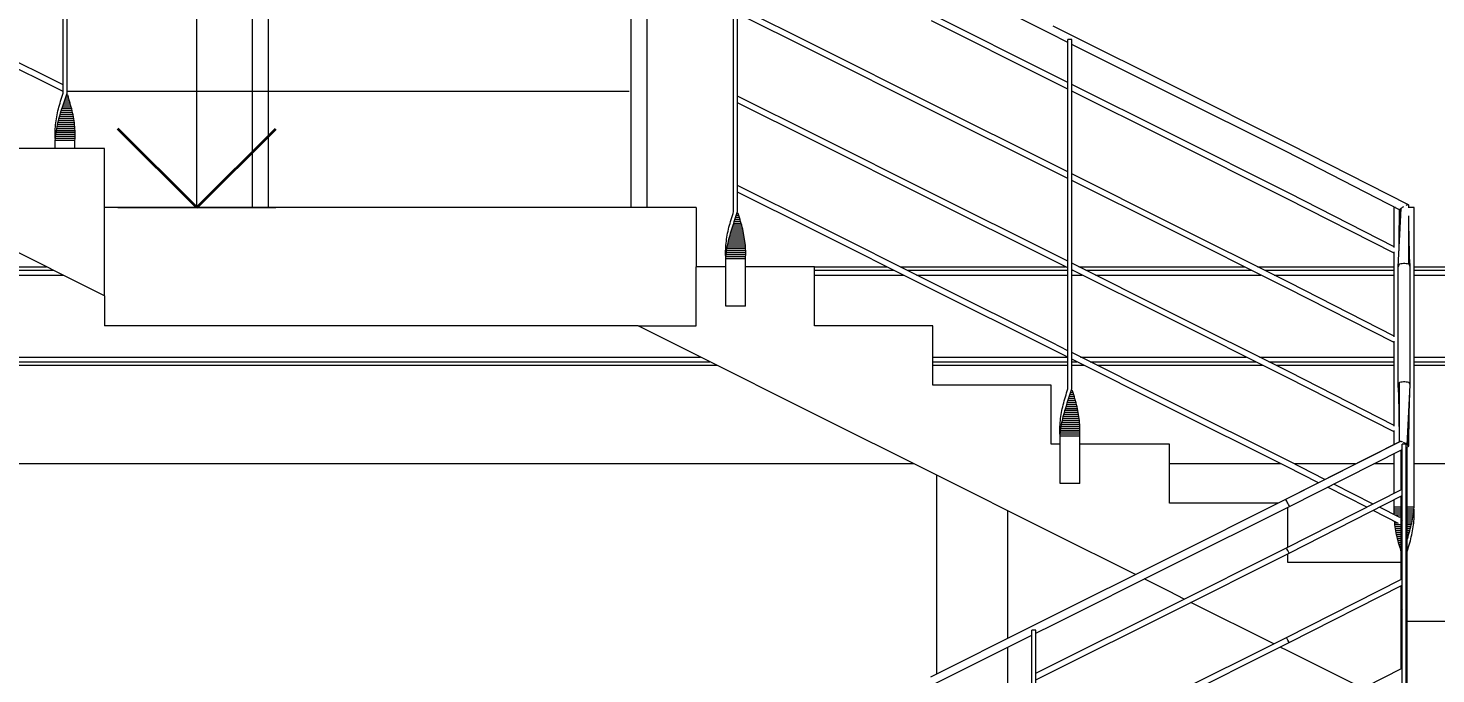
# Model space of a CAD drawing. Header units: millimetres. Extents: x 38742 to 132043, y -3942 to 12834.
# Drawn here: x 117954 to 121523, y 2725 to 4363 of the extents above; entities that cross this region are included whole.
import ezdxf

# ---------------------------------------------------------------- set-up
doc = ezdxf.new("R2010")
doc.units = ezdxf.units.MM
doc.header["$MEASUREMENT"] = 0
for name, color, linetype in [('- Спрятан', 7, 'Continuous'), ('Двери ArchiCAD', 7, 'Continuous'), ('колонны', 7, 'Continuous'), ('лестницы', 7, 'Continuous'), ('перекрытие', 7, 'Continuous'), ('чертеж', 7, 'Continuous')]:
    doc.layers.add(name, color=color, linetype=linetype)
for name, color, linetype, lineweight in [('- Спрятан_Ном._пера__96', 7, 'Continuous', 13), ('Двери ArchiCAD_Ном._пера__96', 7, 'Continuous', 13), ('Двери ArchiCAD_Ном._пера__97', 7, 'Continuous', 20), ('колонны_Ном._пера__96', 7, 'Continuous', 13), ('лестницы_Ном._пера__96', 7, 'Continuous', 13), ('перекрытие_Ном._пера__96', 7, 'Continuous', 13), ('фермы_Ном._пера__96', 7, 'Continuous', 13), ('чертеж_Ном._пера__96', 7, 'Continuous', 13), ('чертеж_Ном._пера__98', 7, 'Continuous', 35)]:
    doc.layers.add(name, color=color, linetype=linetype, lineweight=lineweight)
doc.styles.add('СГЕНЕРИР_СТИЛЬ_1', font='gost_2_304-81_type.ttf')

# ---------------------------------------------------------------- blocks, each defined once
blk = doc.blocks.new('Элемент разреза_67_3', base_point=(50891.7, -142))
at = {"layer": 'лестницы_Ном._пера__96', "linetype": 'Continuous'}
for p, q in [((119742.3, 3898), (119742.3, 4758)), ((119752.3, 3898), (119752.3, 4758)), ((120543.4, 4350.1), (120243.4, 4500.1)), ((119944, 4304.6), (119752.3, 4400.5)), ((119950.7, 4318), (119753.9, 4416.5)), ((120550.7, 4244.7), (120250.7, 4394.7)), ((120544, 4231.3), (120244, 4381.3)), ((120599.9, 4344.3), (120552.4, 4368.1)), ((120589.8, 4326.9), (120543.4, 4350.1)), ((120599.8, 4334.3), (120589.8, 4334.3)), ((120589.8, 3448), (120589.8, 4334.3)), ((120599.8, 3448), (120599.8, 4334.3)), ((120843.4, 4200.1), (120599.8, 4321.9)), ((120852.4, 4218.1), (120599.9, 4344.3)), ((120244, 4154.6), (119944, 4304.6)), ((120250.7, 4168), (119950.7, 4318)), ((120589.8, 4208.4), (120544, 4231.3)), ((120589.8, 4225.1), (120550.7, 4244.7)), ((120850.7, 4094.7), (120599.8, 4220.1)), ((121152.4, 4068.1), (120852.4, 4218.1)), ((119742.3, 4178.8), (119740.8, 4179.6)), ((119950.7, 4091.4), (119753.9, 4189.8)), ((120844, 4081.3), (120599.8, 4203.4)), ((121143.4, 4050.1), (120843.4, 4200.1)), ((119944, 4078), (119752.3, 4173.8)), ((120544, 4004.6), (120244, 4154.6)), ((120550.7, 4018), (120250.7, 4168)), ((120244, 3928), (119944, 4078)), ((120250.7, 3941.4), (119950.7, 4091.4)), ((121144, 3931.3), (120844, 4081.3)), ((121150.7, 3944.7), (120850.7, 4094.7)), ((121430.7, 3902.5), (121143.4, 4050.1)), ((121453.6, 3914.8), (121152.4, 4068.1)), ((121452.9, 3915), (121152.4, 4068.1)), ((120589.8, 3981.7), (120544, 4004.6)), ((120589.8, 3998.5), (120550.7, 4018)), ((119950.7, 3864.7), (119753.9, 3963.1)), ((120850.7, 3868), (120599.8, 3993.5)), ((120844, 3854.6), (120599.8, 3976.7)), ((119742.3, 3952.1), (119740.8, 3952.9)), ((119944, 3851.3), (119752.3, 3947.1)), ((120544, 3778), (120244, 3928)), ((120550.7, 3791.4), (120250.7, 3941.4)), ((121417.3, 3792.6), (121144, 3931.3)), ((121417.3, 3808.8), (121150.7, 3944.7)), ((119739.1, 3888), (119740.7, 3893)), ((119740.7, 3893), (119742.3, 3898)), ((119749, 3888), (119750.7, 3893)), ((119750.7, 3893), (119752.3, 3898)), ((119754, 3893), (119750.7, 3893)), ((119755.6, 3888), (119754, 3893)), ((121420, 3908), (121417.3, 3908)), ((121417.3, 3806.8), (121417.3, 3908)), ((121427.3, 3758), (121434.7, 3905.9)), ((121428.6, 3783.3), (121432.3, 3904)), ((121429.8, 3823.5), (121430.7, 3902.5)), ((121432.3, 3904), (121430.7, 3902.5)), ((121434.7, 3905.9), (121432.3, 3904)), ((121437.5, 3908), (121434.7, 3905.9)), ((121440.6, 3910.1), (121437.5, 3908)), ((121448.6, 3914.3), (121446.5, 3913.5)), ((121450.4, 3914.8), (121448.6, 3914.3)), ((121451.8, 3915), (121450.4, 3914.8)), ((121452.9, 3915), (121451.8, 3915)), ((121467.3, 3908), (121452.2, 3908)), ((121453.6, 3914.8), (121452.9, 3915)), ((121454, 3914.3), (121453.6, 3914.8)), ((121454, 3908), (121454, 3914.3)), ((121454, 3908), (121454, 3911)), ((121467.3, 3148), (121467.3, 3908)), ((119729.3, 3853), (119730.5, 3858)), ((119730.5, 3858), (119731.8, 3863)), ((119731.8, 3863), (119733.1, 3868)), ((119733.1, 3868), (119734.6, 3873)), ((119734.6, 3873), (119736, 3878)), ((119736, 3878), (119737.6, 3883)), ((119737.6, 3883), (119739.1, 3888)), ((119737.6, 3853), (119739.2, 3858)), ((119739.2, 3858), (119740.8, 3863)), ((119764.2, 3858), (119739.2, 3858)), ((119740.8, 3863), (119742.4, 3868)), ((119762.9, 3863), (119740.8, 3863)), ((119742.4, 3868), (119744, 3873)), ((119761.5, 3868), (119742.4, 3868)), ((119744, 3873), (119745.7, 3878)), ((119760.1, 3873), (119744, 3873)), ((119745.7, 3878), (119747.4, 3883)), ((119758.6, 3878), (119745.7, 3878)), ((119747.4, 3883), (119749, 3888)), ((119757.1, 3883), (119747.4, 3883)), ((119755.6, 3888), (119749, 3888)), ((119757.1, 3883), (119755.6, 3888)), ((119758.6, 3878), (119757.1, 3883)), ((119760.1, 3873), (119758.6, 3878)), ((119761.5, 3868), (119760.1, 3873)), ((119762.9, 3863), (119761.5, 3868)), ((119764.2, 3858), (119762.9, 3863)), ((119765.4, 3853), (119764.2, 3858)), ((120250.7, 3714.7), (119950.7, 3864.7)), ((121144, 3704.6), (120844, 3854.6)), ((121150.7, 3718), (120850.7, 3868)), ((121454, 3764.5), (121454, 3887.2)), ((121455.6, 3762.6), (121454.3, 3877.9)), ((119723.2, 3818), (119723.8, 3823)), ((119723.8, 3823), (119724.5, 3828)), ((119724.5, 3828), (119725.2, 3833)), ((119725.2, 3833), (119726.1, 3838)), ((119726.1, 3838), (119727.1, 3843)), ((119727.1, 3843), (119728.1, 3848)), ((119728.1, 3848), (119729.3, 3853)), ((119728.2, 3818), (119729.3, 3823)), ((119729.3, 3823), (119730.5, 3828)), ((119770.9, 3823), (119729.3, 3823)), ((119730.5, 3828), (119731.8, 3833)), ((119770.2, 3828), (119730.5, 3828)), ((119731.8, 3833), (119733.2, 3838)), ((119769.4, 3833), (119731.8, 3833)), ((119733.2, 3838), (119734.6, 3843)), ((119768.5, 3838), (119733.2, 3838)), ((119734.6, 3843), (119736.1, 3848)), ((119767.6, 3843), (119734.6, 3843)), ((119736.1, 3848), (119737.6, 3853)), ((119766.5, 3848), (119736.1, 3848)), ((119765.4, 3853), (119737.6, 3853)), ((119766.5, 3848), (119765.4, 3853)), ((119767.6, 3843), (119766.5, 3848)), ((119768.5, 3838), (119767.6, 3843)), ((119769.4, 3833), (119768.5, 3838)), ((119770.2, 3828), (119769.4, 3833)), ((119770.9, 3823), (119770.2, 3828)), ((119771.5, 3818), (119770.9, 3823)), ((120244, 3701.3), (119944, 3851.3)), ((121456.9, 3760.5), (121454.9, 3827.5)), ((119721.8, 3793), (119721.9, 3798)), ((119721.9, 3788), (119721.8, 3793)), ((119721.9, 3798), (119722.1, 3803)), ((119722.1, 3783), (119721.9, 3788)), ((119722.1, 3803), (119722.3, 3808)), ((119722.3, 3808), (119722.7, 3813)), ((119722.3, 3778), (119722.7, 3783)), ((119722.7, 3813), (119723.2, 3818)), ((119722.7, 3783), (119723.2, 3788)), ((119772.6, 3783), (119722.7, 3783)), ((119723.2, 3788), (119723.8, 3793)), ((119772.8, 3788), (119723.2, 3788)), ((119723.8, 3793), (119724.5, 3798)), ((119772.8, 3793), (119723.8, 3793)), ((119724.5, 3798), (119725.3, 3803)), ((119772.8, 3798), (119724.5, 3798)), ((119725.3, 3803), (119726.2, 3808)), ((119772.6, 3803), (119725.3, 3803)), ((119726.2, 3808), (119727.1, 3813)), ((119772.3, 3808), (119726.2, 3808)), ((119727.1, 3813), (119728.2, 3818)), ((119772, 3813), (119727.1, 3813)), ((119771.5, 3818), (119728.2, 3818)), ((119772, 3813), (119771.5, 3818)), ((119772.3, 3808), (119772, 3813)), ((119772.6, 3803), (119772.3, 3808)), ((119772.3, 3778), (119772.6, 3783)), ((119772.8, 3798), (119772.6, 3803)), ((119772.6, 3783), (119772.8, 3788)), ((119772.8, 3793), (119772.8, 3798)), ((119772.8, 3788), (119772.8, 3793)), ((120589.8, 3771.8), (120550.7, 3791.4)), ((121417.3, 3580.1), (121417.3, 3795.9)), ((119647.3, 3608), (119647.3, 3758)), ((119722.3, 3758), (119647.3, 3758)), ((119772.3, 3778), (119722.3, 3778)), ((119722.3, 3658), (119722.3, 3778)), ((119772.3, 3658), (119772.3, 3778)), ((119947.3, 3758), (119772.3, 3758)), ((119947.3, 3608), (119947.3, 3758)), ((120589.8, 3755), (120544, 3778)), ((120850.7, 3641.4), (120599.8, 3766.8)), ((120844, 3628), (120599.8, 3750)), ((121427.8, 3760.3), (121427.3, 3758)), ((121427.3, 3608), (121427.3, 3758)), ((121429, 3762.6), (121427.8, 3760.3)), ((121430.6, 3764.2), (121429, 3762.6)), ((121433.9, 3765.1), (121430.6, 3764.2)), ((121437.3, 3765.6), (121433.9, 3765.1)), ((121440.6, 3765.9), (121437.3, 3765.6)), ((121444, 3765.9), (121440.6, 3765.9)), ((121447.4, 3765.6), (121444, 3765.9)), ((121450.8, 3765.1), (121447.4, 3765.6)), ((121454, 3764.2), (121450.8, 3765.1)), ((121454, 3764.2), (121454, 3764.5)), ((121455.6, 3762.6), (121454, 3764.2)), ((121456.9, 3760.3), (121455.6, 3762.6)), ((121457.3, 3758), (121456.4, 3776.7)), ((121456.9, 3760.3), (121456.9, 3760.5)), ((121457.3, 3758), (121456.9, 3760.3)), ((121457.3, 3608), (121457.3, 3758)), ((120550.7, 3564.7), (120250.7, 3714.7)), ((121417.3, 3582.1), (121150.7, 3718)), ((120544, 3551.3), (120244, 3701.3)), ((121417.3, 3566), (121144, 3704.6)), ((119772.3, 3658), (119722.3, 3658)), ((121150.7, 3491.4), (120850.7, 3641.4)), ((119647.3, 3534.4), (119500.1, 3608)), ((119500.1, 3608), (119647.3, 3608)), ((120247.3, 3608), (119947.3, 3608)), ((120247.3, 3458), (120247.3, 3608)), ((121144, 3478), (120844, 3628)), ((121427.3, 3458), (121427.3, 3608)), ((121457.3, 3458), (121457.3, 3608)), ((121417.3, 3353.5), (121417.3, 3569.2)), ((119947.3, 3384.3), (119647.3, 3534.4)), ((120589.8, 3528.4), (120544, 3551.3)), ((120589.8, 3545.1), (120550.7, 3564.7)), ((120850.7, 3414.7), (120599.8, 3540.1)), ((120844, 3401.3), (120599.8, 3523.4)), ((121417.3, 3339.3), (121144, 3478)), ((121417.3, 3355.5), (121150.7, 3491.4)), ((121429, 3462.6), (121427.8, 3460.3)), ((121430.6, 3464.2), (121429, 3462.6)), ((121429, 3462.3), (121429, 3462.6)), ((121430.7, 3315.9), (121429, 3462.6)), ((121433.9, 3465.1), (121430.6, 3464.2)), ((121430.7, 3314.6), (121430.6, 3464.2)), ((121437.3, 3465.6), (121433.9, 3465.1)), ((121440.6, 3465.9), (121437.3, 3465.6)), ((121444, 3465.9), (121440.6, 3465.9)), ((121447.4, 3465.6), (121444, 3465.9)), ((121450.8, 3465.1), (121447.4, 3465.6)), ((121454, 3464.2), (121450.8, 3465.1)), ((121455.6, 3462.6), (121454, 3464.2)), ((121456.9, 3460.3), (121455.6, 3462.6)), ((120547.3, 3458), (120247.3, 3458)), ((120547.3, 3308), (120547.3, 3458)), ((120582.1, 3423), (120583.5, 3428)), ((120583.5, 3428), (120585.1, 3433)), ((120585.1, 3433), (120586.6, 3438)), ((120586.6, 3438), (120588.2, 3443)), ((120588.2, 3443), (120589.8, 3448)), ((120591.5, 3423), (120593.2, 3428)), ((120593.2, 3428), (120594.9, 3433)), ((120606.1, 3428), (120593.2, 3428)), ((120594.9, 3433), (120596.5, 3438)), ((120604.6, 3433), (120594.9, 3433)), ((120596.5, 3438), (120598.2, 3443)), ((120603.1, 3438), (120596.5, 3438)), ((120598.2, 3443), (120599.8, 3448)), ((120601.5, 3443), (120598.2, 3443)), ((120603.1, 3438), (120601.5, 3443)), ((120604.6, 3433), (120603.1, 3438)), ((120606.1, 3428), (120604.6, 3433)), ((120607.6, 3423), (120606.1, 3428)), ((121428.6, 3432.7), (121427.3, 3458)), ((121429.8, 3392.5), (121427.8, 3460.3)), ((121449.9, 3305.9), (121457.3, 3458)), ((121452.4, 3304), (121456.4, 3439.3)), ((120573.6, 3388), (120574.6, 3393)), ((120574.6, 3393), (120575.6, 3398)), ((120575.6, 3398), (120576.8, 3403)), ((120576.8, 3403), (120578, 3408)), ((120578, 3408), (120579.3, 3413)), ((120579.3, 3413), (120580.6, 3418)), ((120580.6, 3418), (120582.1, 3423)), ((120580.7, 3388), (120582.1, 3393)), ((120582.1, 3393), (120583.6, 3398)), ((120615.1, 3393), (120582.1, 3393)), ((120583.6, 3398), (120585.1, 3403)), ((120614, 3398), (120583.6, 3398)), ((120585.1, 3403), (120586.7, 3408)), ((120612.9, 3403), (120585.1, 3403)), ((120586.7, 3408), (120588.3, 3413)), ((120611.7, 3408), (120586.7, 3408)), ((120588.3, 3413), (120589.9, 3418)), ((120610.4, 3413), (120588.3, 3413)), ((120589.9, 3418), (120591.5, 3423)), ((120609, 3418), (120589.9, 3418)), ((120607.6, 3423), (120591.5, 3423)), ((120609, 3418), (120607.6, 3423)), ((120610.4, 3413), (120609, 3418)), ((120611.7, 3408), (120610.4, 3413)), ((120612.9, 3403), (120611.7, 3408)), ((120614, 3398), (120612.9, 3403)), ((120615.1, 3393), (120614, 3398)), ((120616, 3388), (120615.1, 3393)), ((121144, 3251.3), (120844, 3401.3)), ((121150.7, 3264.7), (120850.7, 3414.7)), ((120247.3, 3234.2), (119947.3, 3384.3)), ((120569.6, 3353), (120569.8, 3358)), ((120569.8, 3358), (120570.2, 3363)), ((120570.2, 3363), (120570.7, 3368)), ((120570.7, 3368), (120571.3, 3373)), ((120571.3, 3373), (120572, 3378)), ((120572, 3378), (120572.7, 3383)), ((120572.7, 3383), (120573.6, 3388)), ((120572.8, 3353), (120573.7, 3358)), ((120573.7, 3358), (120574.6, 3363)), ((120619.8, 3358), (120573.7, 3358)), ((120574.6, 3363), (120575.7, 3368)), ((120619.5, 3363), (120574.6, 3363)), ((120575.7, 3368), (120576.8, 3373)), ((120619, 3368), (120575.7, 3368)), ((120576.8, 3373), (120578, 3378)), ((120618.4, 3373), (120576.8, 3373)), ((120578, 3378), (120579.3, 3383)), ((120617.7, 3378), (120578, 3378)), ((120579.3, 3383), (120580.7, 3388)), ((120616.9, 3383), (120579.3, 3383)), ((120616, 3388), (120580.7, 3388)), ((120616.9, 3383), (120616, 3388)), ((120617.7, 3378), (120616.9, 3383)), ((120618.4, 3373), (120617.7, 3378)), ((120619, 3368), (120618.4, 3373)), ((120619.5, 3363), (120619, 3368)), ((120619.8, 3358), (120619.5, 3363)), ((120620.1, 3353), (120619.8, 3358)), ((121453.9, 3302.5), (121454.9, 3388.6)), ((120569.3, 3343), (120569.4, 3348)), ((120569.4, 3338), (120569.3, 3343)), ((120569.4, 3348), (120569.6, 3353)), ((120569.6, 3333), (120569.4, 3338)), ((120569.8, 3328), (120570.2, 3333)), ((120619.8, 3328), (120569.8, 3328)), ((120569.8, 3208), (120569.8, 3328)), ((120570.2, 3333), (120570.7, 3338)), ((120620.1, 3333), (120570.2, 3333)), ((120570.7, 3338), (120571.3, 3343)), ((120620.3, 3338), (120570.7, 3338)), ((120571.3, 3343), (120572, 3348)), ((120620.3, 3343), (120571.3, 3343)), ((120572, 3348), (120572.8, 3353)), ((120620.3, 3348), (120572, 3348)), ((120620.1, 3353), (120572.8, 3353)), ((120619.8, 3328), (120620.1, 3333)), ((120619.8, 3208), (120619.8, 3328)), ((120620.3, 3348), (120620.1, 3353)), ((120620.1, 3333), (120620.3, 3338)), ((120620.3, 3343), (120620.3, 3348)), ((120620.3, 3338), (120620.3, 3343)), ((121417.3, 3307.8), (121417.3, 3342.6)), ((120569.8, 3308), (120547.3, 3308)), ((120847.3, 3308), (120619.8, 3308)), ((120847.3, 3158), (120847.3, 3308)), ((121142.3, 3168.1), (121431.8, 3315)), ((121142.3, 3168.1), (121431, 3314.8)), ((121151.3, 3150.1), (121437.3, 3294.1)), ((121417.3, 3183.4), (121417.3, 3284.1)), ((121431.8, 3315), (121431, 3314.8)), ((121432.8, 3315), (121431.8, 3315)), ((121434.3, 3314.8), (121432.8, 3315)), ((121436.1, 3314.3), (121434.3, 3314.8)), ((121434.8, 3261.3), (121434.8, 3292.9)), ((121435.8, 3208), (121435.2, 3293.1)), ((121435.7, 3192.7), (121436.6, 3293.8)), ((121438.2, 3313.5), (121436.1, 3314.3)), ((121447.3, 3308), (121437.3, 3308)), ((121437.3, 2548), (121437.3, 3308)), ((121444, 3310.1), (121440.8, 3312.1)), ((121447.1, 3308), (121444, 3310.1)), ((121447.3, 2548), (121447.3, 3308)), ((121449.9, 3305.9), (121447.3, 3307.9)), ((121447.3, 3299.2), (121453.9, 3302.5)), ((121448.8, 3184.9), (121449.6, 3300.3)), ((121449.8, 3261.3), (121449.8, 3300.4)), ((121452.4, 3304), (121449.9, 3305.9)), ((121453.9, 3302.5), (121452.4, 3304)), ((121225.1, 3210.1), (121144, 3251.3)), ((121241.5, 3218.5), (121150.7, 3264.7)), ((121434.8, 3192.3), (121434.8, 3261.3)), ((121449.8, 3111.3), (121449.8, 3261.3)), ((120547.3, 3084.1), (120247.3, 3234.2)), ((120619.8, 3208), (120569.8, 3208)), ((121144, 3044.7), (121435.7, 3192.7)), ((121150.7, 3031.3), (121437.3, 3177.4)), ((121347.6, 3148), (121247.7, 3198.7)), ((121363.7, 3156.2), (121264.1, 3206.9)), ((121437.3, 3192), (121435.7, 3192.7)), ((121448.8, 3184.7), (121447.3, 3185.9)), ((121447.3, 3182.5), (121449, 3183.3)), ((121448.8, 3184.7), (121448.8, 3184.9)), ((121449, 3183.3), (121448.8, 3184.7)), ((121449, 3183.3), (121448.9, 3200.4)), ((120842.3, 3018.1), (121142.3, 3168.1)), ((121122.1, 3158), (120847.3, 3158)), ((120851.3, 3000.1), (121151.3, 3150.1)), ((121142.4, 3167.7), (121142.3, 3168.1)), ((121142.8, 3167), (121142.4, 3167.7)), ((121143.4, 3165.9), (121142.8, 3167)), ((121144.4, 3163.8), (121143.4, 3165.9)), ((121145.8, 3161), (121144.4, 3163.8)), ((121147.3, 3158), (121145.8, 3161)), ((121148.8, 3155), (121147.3, 3158)), ((121147.3, 3046.4), (121147.3, 3148.1)), ((121150.3, 3152.2), (121148.8, 3155)), ((121151.3, 3150.1), (121150.3, 3152.2)), ((121431.4, 3121.6), (121379.7, 3148)), ((121416.9, 3138), (121417.1, 3143)), ((121417.1, 3143), (121417.3, 3148)), ((121434.8, 3143), (121417.1, 3143)), ((121417.3, 3148), (121417.3, 3167.2)), ((121434.8, 3148), (121417.3, 3148)), ((121434.8, 3111.3), (121434.8, 3176.1)), ((121467.3, 3148), (121449.8, 3148)), ((121467, 3143), (121449.8, 3143)), ((121466.5, 3138), (121467, 3143)), ((121467, 3143), (121467.3, 3148)), ((121467.8, 3138), (121467.6, 3143)), ((121428.2, 3107.1), (121363.7, 3139.9)), ((121416.8, 3133), (121416.9, 3138)), ((121434.8, 3133), (121416.8, 3133)), ((121416.9, 3129), (121416.8, 3133)), ((121434.8, 3138), (121416.9, 3138)), ((121418.2, 3108), (121417.8, 3112.4)), ((121426.5, 3108), (121418.2, 3108)), ((121418.8, 3103), (121418.2, 3108)), ((121434.8, 3128), (121418.9, 3128)), ((121434.8, 3123), (121428.7, 3123)), ((121437, 3115.1), (121434.8, 3111.3)), ((121434.8, 3034.7), (121434.8, 3111.3)), ((121435.8, 2981.4), (121434.8, 3111.3)), ((121435.7, 2966), (121437, 3114.9)), ((121437.3, 3115.1), (121437, 3115.1)), ((121437, 3114.9), (121437, 3115.1)), ((121447.6, 3115.1), (121447.3, 3115.1)), ((121449.8, 3111.3), (121447.6, 3115.1)), ((121448.8, 2958.2), (121449.8, 3111.3)), ((121466.5, 3138), (121449.8, 3138)), ((121465.9, 3133), (121449.8, 3133)), ((121465.2, 3128), (121449.8, 3128)), ((121464.4, 3123), (121449.8, 3123)), ((121463.5, 3118), (121449.8, 3118)), ((121462.5, 3113), (121449.8, 3113)), ((121449.8, 3034.7), (121449.8, 3111.3)), ((121461.5, 3108), (121449.8, 3108)), ((121460.3, 3103), (121461.5, 3108)), ((121461.5, 3108), (121462.5, 3113)), ((121462.5, 3113), (121463.5, 3118)), ((121463.5, 3118), (121464.4, 3123)), ((121464.4, 3123), (121465.2, 3128)), ((121465.2, 3128), (121465.9, 3133)), ((121465.9, 3133), (121466.5, 3138)), ((121465.9, 3103), (121466.5, 3108)), ((121466.5, 3108), (121467, 3113)), ((121467, 3113), (121467.3, 3118)), ((121467.3, 3118), (121467.6, 3123)), ((121467.6, 3123), (121467.8, 3128)), ((121467.8, 3133), (121467.8, 3138)), ((121467.8, 3128), (121467.8, 3133)), ((120760.8, 2977.3), (120547.3, 3084.1)), ((121434.8, 3103), (121418.8, 3103)), ((121419.5, 3098), (121418.8, 3103)), ((121434.8, 3098), (121419.5, 3098)), ((121420.2, 3093), (121419.5, 3098)), ((121434.8, 3093), (121420.2, 3093)), ((121421.1, 3088), (121420.2, 3093)), ((121434.8, 3088), (121421.1, 3088)), ((121422.1, 3083), (121421.1, 3088)), ((121434.8, 3083), (121422.1, 3083)), ((121423.1, 3078), (121422.1, 3083)), ((121434.8, 3078), (121423.1, 3078)), ((121424.3, 3073), (121423.1, 3078)), ((121434.8, 3073), (121424.3, 3073)), ((121425.5, 3068), (121424.3, 3073)), ((121460.3, 3103), (121449.8, 3103)), ((121459.1, 3098), (121449.8, 3098)), ((121457.8, 3093), (121449.8, 3093)), ((121456.5, 3088), (121449.8, 3088)), ((121455.1, 3083), (121449.8, 3083)), ((121453.6, 3078), (121449.8, 3078)), ((121452.1, 3073), (121449.8, 3073)), ((121450.5, 3068), (121452.1, 3073)), ((121452.1, 3073), (121453.6, 3078)), ((121453.6, 3078), (121455.1, 3083)), ((121455.1, 3083), (121456.5, 3088)), ((121456.5, 3088), (121457.8, 3093)), ((121457.8, 3093), (121459.1, 3098)), ((121459.1, 3098), (121460.3, 3103)), ((121459.2, 3068), (121460.4, 3073)), ((121460.4, 3073), (121461.5, 3078)), ((121461.5, 3078), (121462.6, 3083)), ((121462.6, 3083), (121463.5, 3088)), ((121463.5, 3088), (121464.4, 3093)), ((121464.4, 3093), (121465.2, 3098)), ((121465.2, 3098), (121465.9, 3103)), ((120844, 2894.7), (121144, 3044.7)), ((121144.9, 3042.7), (121144, 3044.7)), ((121147.3, 3038), (121144.9, 3042.7)), ((121149.7, 3033.3), (121147.3, 3038)), ((121434.8, 3068), (121425.5, 3068)), ((121426.8, 3063), (121425.5, 3068)), ((121434.8, 3063), (121426.8, 3063)), ((121428.1, 3058), (121426.8, 3063)), ((121434.8, 3058), (121428.1, 3058)), ((121429.6, 3053), (121428.1, 3058)), ((121434.8, 3053), (121429.6, 3053)), ((121431, 3048), (121429.6, 3053)), ((121434.8, 3048), (121431, 3048)), ((121432.6, 3043), (121431, 3048)), ((121434.8, 3043), (121432.6, 3043)), ((121434.1, 3038), (121432.6, 3043)), ((121434.8, 3038), (121434.1, 3038)), ((121434.8, 3035.8), (121434.1, 3038)), ((121434.8, 2965.6), (121434.8, 3034.7)), ((121450.5, 3068), (121449.8, 3068)), ((121449.8, 3065.9), (121450.5, 3068)), ((121449.8, 3035.8), (121450.6, 3038)), ((121449.8, 2884.7), (121449.8, 3034.7)), ((121450.6, 3038), (121452.1, 3043)), ((121452.1, 3043), (121453.6, 3048)), ((121453.6, 3048), (121455.1, 3053)), ((121455.1, 3053), (121456.5, 3058)), ((121456.5, 3058), (121457.9, 3063)), ((121457.9, 3063), (121459.2, 3068)), ((120542.3, 2868.1), (120842.3, 3018.1)), ((120551.3, 2850.1), (120851.3, 3000.1)), ((120850.7, 2881.3), (121150.7, 3031.3)), ((121147.3, 3008), (121147.3, 3029.6)), ((121399, 3008), (121147.3, 3008)), ((121150.7, 3031.3), (121149.7, 3033.3)), ((121434.8, 3008), (121399, 3008)), ((120847.3, 2934), (120783.2, 2966.1)), ((121144, 2818), (121435.7, 2966)), ((121437.3, 2965.4), (121435.7, 2966)), ((121449, 2956.7), (121448.9, 2973.7)), ((120884.9, 2915.2), (120847.3, 2934)), ((121150.7, 2804.6), (121437.3, 2950.7)), ((121434.8, 2884.7), (121434.8, 2949.5)), ((121448.8, 2958), (121447.3, 2959.2)), ((121447.3, 2955.8), (121449, 2956.7)), ((121448.8, 2958), (121448.8, 2958.2)), ((121449, 2956.7), (121448.8, 2958)), ((120544, 2744.7), (120844, 2894.7)), ((121111.5, 2801.8), (120901.7, 2906.8)), ((120498.3, 2846.1), (120542.3, 2868.1)), ((120550.7, 2731.3), (120850.7, 2881.3)), ((121437, 2888.4), (121434.8, 2884.7)), ((121434.8, 2808), (121434.8, 2884.7)), ((121435.8, 2754.7), (121434.8, 2884.7)), ((121435.7, 2739.3), (121437, 2888.4)), ((121437.3, 2888.5), (121437, 2888.4)), ((121447.6, 2888.4), (121447.3, 2888.5)), ((121449.8, 2884.7), (121447.6, 2888.4)), ((121448.8, 2731.5), (121449.8, 2884.7)), ((121449.8, 2808), (121449.8, 2884.7)), ((122547.3, 2858), (121449.8, 2858)), ((120242.3, 2718.1), (120498.3, 2846.1)), ((120251.3, 2700.1), (120498.3, 2823.6)), ((120508.3, 2836), (120498.3, 2836)), ((120498.3, 1948), (120498.3, 2836)), ((120508.3, 2828.6), (120551.3, 2850.1)), ((120508.3, 1948), (120508.3, 2836)), ((120844, 2668), (121144, 2818)), ((120850.7, 2654.6), (121150.7, 2804.6)), ((121147.3, 2783.9), (121128.3, 2793.4)), ((121144.9, 2816.1), (121144, 2818)), ((121147.3, 2811.3), (121144.9, 2816.1)), ((121149.7, 2806.6), (121147.3, 2811.3)), ((121336.7, 2689.2), (121147.3, 2783.9)), ((121150.7, 2804.6), (121149.7, 2806.6)), ((121434.8, 2738.9), (121434.8, 2808)), ((121449.8, 2658), (121449.8, 2808)), ((120508.3, 2726.9), (120544, 2744.7)), ((120508.3, 2710.1), (120550.7, 2731.3)), ((121144, 2591.4), (121435.7, 2739.3)), ((121437.3, 2738.7), (121435.7, 2739.3)), ((121448.8, 2731.4), (121447.3, 2732.5)), ((121447.3, 2729.2), (121449, 2730)), ((121448.8, 2731.4), (121448.8, 2731.5)), ((121449, 2730), (121448.8, 2731.4)), ((121449, 2730), (121448.9, 2747))]:
    blk.add_line(p, q, dxfattribs=at)
blk = doc.blocks.new('Элемент разреза_70_3', base_point=(50891.7, -142))
at = {"layer": 'лестницы_Ном._пера__96', "linetype": 'Continuous'}
for p, q in [((116648.8, 5711), (116647.3, 5708)), ((116650.3, 5713.8), (116648.8, 5711)), ((116651.3, 5715.9), (116650.3, 5713.8)), ((116651.8, 5717), (116651.3, 5715.9)), ((116652.2, 5717.7), (116651.8, 5717)), ((116652.4, 5718.1), (116652.2, 5717.7)), ((116752.4, 5668.1), (116652.4, 5718.1)), ((116644.4, 5702.2), (116643.4, 5700.1)), ((116742.3, 5650.6), (116643.4, 5700.1)), ((116645.8, 5705), (116644.4, 5702.2)), ((116647.3, 5708), (116645.8, 5705)), ((116752.3, 5658), (116742.3, 5658)), ((116742.3, 4798), (116742.3, 5658)), ((116752.3, 4798), (116752.3, 5658)), ((116943.4, 5550.1), (116752.3, 5645.6)), ((116952.4, 5568.1), (116752.4, 5668.1)), ((117252.4, 5418.1), (116952.4, 5568.1)), ((116742.3, 5532.1), (116740.8, 5532.9)), ((116950.7, 5444.7), (116753.9, 5543.1)), ((117243.4, 5400.1), (116943.4, 5550.1)), ((116944, 5431.3), (116752.3, 5527.1)), ((117244, 5281.3), (116944, 5431.3)), ((117250.7, 5294.7), (116950.7, 5444.7)), ((117543.4, 5250.1), (117243.4, 5400.1)), ((117552.4, 5268.1), (117252.4, 5418.1)), ((116742.3, 5305.5), (116740.8, 5306.2)), ((116944, 5204.6), (116752.3, 5300.5)), ((116950.7, 5218), (116753.9, 5316.5)), ((117550.7, 5144.7), (117250.7, 5294.7)), ((117544, 5131.3), (117244, 5281.3)), ((117843.4, 5100.1), (117543.4, 5250.1)), ((117852.4, 5118.1), (117552.4, 5268.1)), ((117250.7, 5068), (116950.7, 5218)), ((117244, 5054.6), (116944, 5204.6)), ((117850.7, 4994.7), (117550.7, 5144.7)), ((117844, 4981.3), (117544, 5131.3)), ((118052.4, 5018.1), (117852.4, 5118.1)), ((116742.3, 5078.8), (116740.8, 5079.6)), ((116944, 4978), (116752.3, 5073.8)), ((116950.7, 4991.4), (116753.9, 5089.8)), ((117550.7, 4918), (117250.7, 5068)), ((118042.3, 5000.6), (117843.4, 5100.1)), ((117544, 4904.6), (117244, 5054.6)), ((118052.3, 5008), (118042.3, 5008)), ((118042.3, 4198), (118042.3, 5008)), ((118052.3, 4198), (118052.3, 5008)), ((118152.4, 4968.1), (118052.4, 5018.1)), ((117244, 4828), (116944, 4978)), ((117250.7, 4841.4), (116950.7, 4991.4)), ((118042.3, 4882.1), (117844, 4981.3)), ((118042.3, 4898.9), (117850.7, 4994.7)), ((118143.4, 4950.1), (118052.3, 4995.6)), ((118148.8, 4961), (118147.3, 4958)), ((118150.3, 4963.8), (118148.8, 4961)), ((118151.3, 4965.9), (118150.3, 4963.8)), ((118151.8, 4967), (118151.3, 4965.9)), ((118152.2, 4967.7), (118151.8, 4967)), ((118152.4, 4968.1), (118152.2, 4967.7)), ((118144.4, 4952.2), (118143.4, 4950.1)), ((118145.8, 4955), (118144.4, 4952.2)), ((118147.3, 4958), (118145.8, 4955)), ((117844, 4754.6), (117544, 4904.6)), ((117850.7, 4768), (117550.7, 4918)), ((116950.7, 4764.7), (116753.9, 4863.1)), ((116742.3, 4852.1), (116740.8, 4852.9)), ((116944, 4751.3), (116752.3, 4847.1)), ((117544, 4678), (117244, 4828)), ((117550.7, 4691.4), (117250.7, 4841.4)), ((116736, 4778), (116737.6, 4783)), ((116737.6, 4783), (116739.1, 4788)), ((116739.1, 4788), (116740.7, 4793)), ((116740.7, 4793), (116742.3, 4798)), ((116745.7, 4778), (116747.4, 4783)), ((116747.4, 4783), (116749, 4788)), ((116757.1, 4783), (116747.4, 4783)), ((116749, 4788), (116750.7, 4793)), ((116755.6, 4788), (116749, 4788)), ((116750.7, 4793), (116752.3, 4798)), ((116754, 4793), (116750.7, 4793)), ((116755.6, 4788), (116754, 4793)), ((116757.1, 4783), (116755.6, 4788)), ((116758.6, 4778), (116757.1, 4783)), ((116727.1, 4743), (116728.1, 4748)), ((116728.1, 4748), (116729.3, 4753)), ((116729.3, 4753), (116730.5, 4758)), ((116730.5, 4758), (116731.8, 4763)), ((116731.8, 4763), (116733.1, 4768)), ((116733.1, 4768), (116734.6, 4773)), ((116734.6, 4773), (116736, 4778)), ((116734.6, 4743), (116736.1, 4748)), ((116736.1, 4748), (116737.6, 4753)), ((116766.5, 4748), (116736.1, 4748)), ((116737.6, 4753), (116739.2, 4758)), ((116765.4, 4753), (116737.6, 4753)), ((116739.2, 4758), (116740.8, 4763)), ((116764.2, 4758), (116739.2, 4758)), ((116740.8, 4763), (116742.4, 4768)), ((116762.9, 4763), (116740.8, 4763)), ((116742.4, 4768), (116744, 4773)), ((116761.5, 4768), (116742.4, 4768)), ((116744, 4773), (116745.7, 4778)), ((116760.1, 4773), (116744, 4773)), ((116758.6, 4778), (116745.7, 4778)), ((116760.1, 4773), (116758.6, 4778)), ((116761.5, 4768), (116760.1, 4773)), ((116762.9, 4763), (116761.5, 4768)), ((116764.2, 4758), (116762.9, 4763)), ((116765.4, 4753), (116764.2, 4758)), ((116766.5, 4748), (116765.4, 4753)), ((116767.6, 4743), (116766.5, 4748)), ((117244, 4601.3), (116944, 4751.3)), ((117250.7, 4614.7), (116950.7, 4764.7)), ((118042.3, 4655.5), (117844, 4754.6)), ((118042.3, 4672.2), (117850.7, 4768)), ((116722.3, 4708), (116722.7, 4713)), ((116722.7, 4713), (116723.2, 4718)), ((116723.2, 4718), (116723.8, 4723)), ((116723.8, 4723), (116724.5, 4728)), ((116724.5, 4728), (116725.2, 4733)), ((116725.2, 4733), (116726.1, 4738)), ((116726.1, 4738), (116727.1, 4743)), ((116726.2, 4708), (116727.1, 4713)), ((116727.1, 4713), (116728.2, 4718)), ((116772, 4713), (116727.1, 4713)), ((116728.2, 4718), (116729.3, 4723)), ((116771.5, 4718), (116728.2, 4718)), ((116729.3, 4723), (116730.5, 4728)), ((116770.9, 4723), (116729.3, 4723)), ((116730.5, 4728), (116731.8, 4733)), ((116770.2, 4728), (116730.5, 4728)), ((116731.8, 4733), (116733.2, 4738)), ((116769.4, 4733), (116731.8, 4733)), ((116733.2, 4738), (116734.6, 4743)), ((116768.5, 4738), (116733.2, 4738)), ((116767.6, 4743), (116734.6, 4743)), ((116768.5, 4738), (116767.6, 4743)), ((116769.4, 4733), (116768.5, 4738)), ((116770.2, 4728), (116769.4, 4733)), ((116770.9, 4723), (116770.2, 4728)), ((116771.5, 4718), (116770.9, 4723)), ((116772, 4713), (116771.5, 4718)), ((116772.3, 4708), (116772, 4713)), ((116721.8, 4693), (116721.9, 4698)), ((116721.9, 4688), (116721.8, 4693)), ((116721.9, 4698), (116722.1, 4703)), ((116722.1, 4683), (116721.9, 4688)), ((116722.1, 4703), (116722.3, 4708)), ((116722.3, 4678), (116722.7, 4683)), ((116772.3, 4678), (116722.3, 4678)), ((116722.3, 4658), (116722.3, 4678)), ((116722.7, 4683), (116723.2, 4688)), ((116772.6, 4683), (116722.7, 4683)), ((116723.2, 4688), (116723.8, 4693)), ((116772.8, 4688), (116723.2, 4688)), ((116723.8, 4693), (116724.5, 4698)), ((116772.8, 4693), (116723.8, 4693)), ((116724.5, 4698), (116725.3, 4703)), ((116772.8, 4698), (116724.5, 4698)), ((116725.3, 4703), (116726.2, 4708)), ((116772.6, 4703), (116725.3, 4703)), ((116772.3, 4708), (116726.2, 4708)), ((116772.6, 4703), (116772.3, 4708)), ((116772.3, 4678), (116772.6, 4683)), ((116772.3, 4658), (116772.3, 4678)), ((116772.8, 4698), (116772.6, 4703)), ((116772.6, 4683), (116772.8, 4688)), ((116772.8, 4693), (116772.8, 4698)), ((116772.8, 4688), (116772.8, 4693)), ((117844, 4528), (117544, 4678)), ((117850.7, 4541.4), (117550.7, 4691.4)), ((116947.3, 4658), (116647.3, 4658)), ((116947.3, 4508), (116947.3, 4658)), ((116647.3, 4508), (116647.3, 4638)), ((117550.7, 4464.7), (117250.7, 4614.7)), ((117544, 4451.3), (117244, 4601.3)), ((118042.3, 4445.6), (117850.7, 4541.4)), ((116647.3, 4434.4), (116500.1, 4508)), ((116500.1, 4508), (116647.3, 4508)), ((117247.3, 4508), (116947.3, 4508)), ((117247.3, 4358), (117247.3, 4508)), ((118042.3, 4428.8), (117844, 4528)), ((117850.7, 4314.7), (117550.7, 4464.7)), ((116947.3, 4284.4), (116647.3, 4434.4)), ((117844, 4301.3), (117544, 4451.3)), ((117547.3, 4358), (117247.3, 4358)), ((117547.3, 4208), (117547.3, 4358)), ((117247.3, 4134.4), (116947.3, 4284.4)), ((118042.3, 4202.1), (117844, 4301.3)), ((118042.3, 4218.9), (117850.7, 4314.7)), ((117847.3, 4208), (117547.3, 4208)), ((117847.3, 4058), (117847.3, 4208)), ((118034.6, 4173), (118036, 4178)), ((118036, 4178), (118037.6, 4183)), ((118037.6, 4183), (118039.1, 4188)), ((118039.1, 4188), (118040.7, 4193)), ((118040.7, 4193), (118042.3, 4198)), ((118044, 4173), (118045.7, 4178)), ((118045.7, 4178), (118047.4, 4183)), ((118058.6, 4178), (118045.7, 4178)), ((118047.4, 4183), (118049, 4188)), ((118057.1, 4183), (118047.4, 4183)), ((118049, 4188), (118050.7, 4193)), ((118055.6, 4188), (118049, 4188)), ((118050.7, 4193), (118052.3, 4198)), ((118054, 4193), (118050.7, 4193)), ((118055.6, 4188), (118054, 4193)), ((118057.1, 4183), (118055.6, 4188)), ((118058.6, 4178), (118057.1, 4183)), ((118060.1, 4173), (118058.6, 4178)), ((118026.1, 4138), (118027.1, 4143)), ((118027.1, 4143), (118028.1, 4148)), ((118028.1, 4148), (118029.3, 4153)), ((118029.3, 4153), (118030.5, 4158)), ((118030.5, 4158), (118031.8, 4163)), ((118031.8, 4163), (118033.1, 4168)), ((118033.1, 4168), (118034.6, 4173)), ((118033.2, 4138), (118034.6, 4143)), ((118034.6, 4143), (118036.1, 4148)), ((118067.6, 4143), (118034.6, 4143)), ((118036.1, 4148), (118037.6, 4153)), ((118066.5, 4148), (118036.1, 4148)), ((118037.6, 4153), (118039.2, 4158)), ((118065.4, 4153), (118037.6, 4153)), ((118039.2, 4158), (118040.8, 4163)), ((118064.2, 4158), (118039.2, 4158)), ((118040.8, 4163), (118042.4, 4168)), ((118062.9, 4163), (118040.8, 4163)), ((118042.4, 4168), (118044, 4173)), ((118061.5, 4168), (118042.4, 4168)), ((118060.1, 4173), (118044, 4173)), ((118061.5, 4168), (118060.1, 4173)), ((118062.9, 4163), (118061.5, 4168)), ((118064.2, 4158), (118062.9, 4163)), ((118065.4, 4153), (118064.2, 4158)), ((118066.5, 4148), (118065.4, 4153)), ((118067.6, 4143), (118066.5, 4148)), ((118068.5, 4138), (118067.6, 4143)), ((117547.3, 3984.4), (117247.3, 4134.4)), ((118022.1, 4103), (118022.3, 4108)), ((118022.3, 4108), (118022.7, 4113)), ((118022.7, 4113), (118023.2, 4118)), ((118023.2, 4118), (118023.8, 4123)), ((118023.8, 4123), (118024.5, 4128)), ((118024.5, 4128), (118025.2, 4133)), ((118025.2, 4133), (118026.1, 4138)), ((118025.3, 4103), (118026.2, 4108)), ((118026.2, 4108), (118027.1, 4113)), ((118072.3, 4108), (118026.2, 4108)), ((118027.1, 4113), (118028.2, 4118)), ((118072, 4113), (118027.1, 4113)), ((118028.2, 4118), (118029.3, 4123)), ((118071.5, 4118), (118028.2, 4118)), ((118029.3, 4123), (118030.5, 4128)), ((118070.9, 4123), (118029.3, 4123)), ((118030.5, 4128), (118031.8, 4133)), ((118070.2, 4128), (118030.5, 4128)), ((118031.8, 4133), (118033.2, 4138)), ((118069.4, 4133), (118031.8, 4133)), ((118068.5, 4138), (118033.2, 4138)), ((118069.4, 4133), (118068.5, 4138)), ((118070.2, 4128), (118069.4, 4133)), ((118070.9, 4123), (118070.2, 4128)), ((118071.5, 4118), (118070.9, 4123)), ((118072, 4113), (118071.5, 4118)), ((118072.3, 4108), (118072, 4113)), ((118072.6, 4103), (118072.3, 4108)), ((118021.8, 4093), (118021.9, 4098)), ((118021.9, 4088), (118021.8, 4093)), ((118021.9, 4098), (118022.1, 4103)), ((118022.1, 4083), (118021.9, 4088)), ((118022.3, 4078), (118022.7, 4083)), ((118072.3, 4078), (118022.3, 4078)), ((118022.3, 4058), (118022.3, 4078)), ((118022.7, 4083), (118023.2, 4088)), ((118072.6, 4083), (118022.7, 4083)), ((118023.2, 4088), (118023.8, 4093)), ((118072.8, 4088), (118023.2, 4088)), ((118023.8, 4093), (118024.5, 4098)), ((118072.8, 4093), (118023.8, 4093)), ((118024.5, 4098), (118025.3, 4103)), ((118072.8, 4098), (118024.5, 4098)), ((118072.6, 4103), (118025.3, 4103)), ((118072.3, 4078), (118072.6, 4083)), ((118072.3, 4058), (118072.3, 4078)), ((118072.8, 4098), (118072.6, 4103)), ((118072.6, 4083), (118072.8, 4088)), ((118072.8, 4093), (118072.8, 4098)), ((118072.8, 4088), (118072.8, 4093)), ((118147.3, 4058), (117847.3, 4058)), ((118147.3, 3908), (118147.3, 4058)), ((117847.3, 3834.4), (117547.3, 3984.4)), ((118147.3, 3684.4), (118147.3, 3908)), ((118147.3, 3684.4), (117847.3, 3834.4))]:
    blk.add_line(p, q, dxfattribs=at)
blk = doc.blocks.new('Элемент разреза_71_3', base_point=(50891.7, -142))
at = {"layer": 'перекрытие_Ном._пера__96', "linetype": 'Continuous'}
for p, q in [((119647.3, 3908), (118147.3, 3908)), ((119647.3, 3908), (119647.3, 3758)), ((118147.3, 3684.4), (118147.3, 3608)), ((119500.1, 3608), (118147.3, 3608))]:
    blk.add_line(p, q, dxfattribs=at)
blk = doc.blocks.new('Элемент разреза_80_3', base_point=(50891.7, -142))
at = {"layer": 'колонны_Ном._пера__96', "linetype": 'Continuous'}
for p, q in [((120257.3, 2725.6), (120257.3, 3229.2)), ((120437.3, 2815.6), (120437.3, 3139.1)), ((120437.3, 2691.4), (120437.3, 2793.1)), ((120257.3, 2601.4), (120257.3, 2703.1)), ((120437.3, 2464.7), (120437.3, 2674.6)), ((120257.3, 2374.7), (120257.3, 2584.6)), ((120437.3, 2238.1), (120437.3, 2448)), ((120257.3, 2148.1), (120257.3, 2358)), ((120437.3, 2011.4), (120437.3, 2221.3)), ((120257.3, 1921.4), (120257.3, 2131.3)), ((120437.3, 1808), (120437.3, 1994.6)), ((120257.3, 1808), (120257.3, 1904.6)), ((120437.3, -142), (120437.3, 1529.4)), ((120257.3, -142), (120257.3, 1439.4))]:
    blk.add_line(p, q, dxfattribs=at)
blk = doc.blocks.new('Элемент разреза_96_3', base_point=(50891.7, -142))
at = {"layer": 'перекрытие_Ном._пера__96', "linetype": 'Continuous'}
for p, q in [((120199.7, 3258), (116437.3, 3258)), ((121130.6, 3258), (120847.3, 3258)), ((121319.3, 3258), (121163.9, 3258)), ((121417.3, 3258), (121365.6, 3258)), ((122637.3, 3258), (121467.3, 3258))]:
    blk.add_line(p, q, dxfattribs=at)
blk = doc.blocks.new('Элемент разреза_97_3', base_point=(50891.7, -142))
at = {"layer": 'Двери ArchiCAD_Ном._пера__96', "linetype": 'Continuous'}
for p, q in [((118522.3, 3908), (118522.3, 6008)), ((118522.3, 6008), (119522.3, 6008)), ((119522.3, 6008), (119522.3, 3908))]:
    blk.add_line(p, q, dxfattribs=at)
at = {"layer": 'Двери ArchiCAD_Ном._пера__97', "linetype": 'Continuous'}
for p, q in [((118562.3, 5968), (118562.3, 3908)), ((119482.3, 5968), (118562.3, 5968)), ((119482.3, 3908), (119482.3, 5968))]:
    blk.add_line(p, q, dxfattribs=at)
blk = doc.blocks.new('Элемент разреза_100_3', base_point=(50891.7, -142))
at = {"layer": 'колонны_Ном._пера__96', "linetype": 'Continuous'}
for p, q in [((118468, 1831), (117282.3, 3258)), ((118559.9, 1876.9), (117412.3, 3258)), ((118620.3, 1804.1), (118573.1, 1861)), ((118541, 1743.2), (118481.2, 1815.1)), ((118632.8, 1789.1), (118630.3, 1792.1)), ((118765.9, 1629), (118642.7, 1777.3)), ((118620.3, 1647.7), (118550.8, 1731.4)), ((118674, 1583.1), (118630.3, 1635.6)), ((118898.9, 1468.9), (118775.7, 1617.1)), ((118807.1, 1422.9), (118683.9, 1571.2)), ((119032, 1308.7), (118908.8, 1457)), ((118940.1, 1262.8), (118816.9, 1411.1)), ((119115.7, 1208), (119041.8, 1296.9)), ((119047.3, 1133.8), (118950, 1250.9)), ((120237.3, -142), (119314.9, 968.2)), ((120107.3, -142), (119223.1, 922.3))]:
    blk.add_line(p, q, dxfattribs=at)
blk = doc.blocks.new('Элемент разреза_120_3', base_point=(50891.7, -142))
at = {"layer": '- Спрятан_Ном._пера__96', "linetype": 'Continuous'}
for p, q in [((116470.3, 3758), (118000.1, 3758)), ((116470.3, 3749), (118018.1, 3749)), ((119947.3, 3758), (120130.6, 3758)), ((119947.3, 3749), (120148.6, 3749)), ((120164.1, 3758), (120583.9, 3758)), ((120182.1, 3749), (120589.8, 3749)), ((120599.8, 3749), (120601.9, 3749)), ((120617.4, 3758), (121037.2, 3758)), ((120635.4, 3749), (121055.2, 3749)), ((121070.8, 3758), (121417.3, 3758)), ((121088.8, 3749), (121417.3, 3749)), ((121467.3, 3758), (122624.3, 3758)), ((121467.3, 3749), (122624.3, 3749)), ((116470.3, 3737), (118042.1, 3737)), ((119947.3, 3737), (120172.6, 3737)), ((120206.1, 3737), (120589.8, 3737)), ((120599.8, 3737), (120625.9, 3737)), ((120659.4, 3737), (121079.2, 3737)), ((121112.8, 3737), (121417.3, 3737)), ((121467.3, 3737), (122624.3, 3737)), ((116470.3, 3529), (119658, 3529)), ((116470.3, 3517), (119682, 3517)), ((116470.3, 3508), (119700, 3508)), ((120247.3, 3529), (120588.6, 3529)), ((120247.3, 3517), (120589.8, 3517)), ((120247.3, 3508), (120589.8, 3508)), ((120599.8, 3517), (120612.6, 3517)), ((120599.8, 3508), (120630.6, 3508)), ((120622.1, 3529), (121041.9, 3529)), ((120646.1, 3517), (121065.9, 3517)), ((120664.1, 3508), (121083.9, 3508)), ((121075.4, 3529), (121417.3, 3529)), ((121099.4, 3517), (121417.3, 3517)), ((121117.4, 3508), (121417.3, 3508)), ((121467.3, 3529), (122624.3, 3529)), ((121467.3, 3517), (122624.3, 3517)), ((121467.3, 3508), (122624.3, 3508))]:
    blk.add_line(p, q, dxfattribs=at)
blk = doc.blocks.new('Отметка высоты (ГОСТ)[24]_3', base_point=(118381.4, 3908))
at = {"layer": 'чертеж_Ном._пера__96', "linetype": 'Continuous'}
for p, q in [((118381.4, 3908), (118381.4, 4408)), ((118381.4, 4408), (119479, 4408)), ((118181.4, 3908), (118581.4, 3908))]:
    blk.add_line(p, q, dxfattribs=at)
at = {"layer": 'чертеж_Ном._пера__98', "linetype": 'Continuous'}
for q in [(118181.4, 4108), (118581.4, 4108)]:
    blk.add_line((118381.4, 3908), q, dxfattribs=at)
at = {"layer": 'чертеж_Ном._пера__96', "insert": (118581.4, 4441.5), "char_height": 250, "attachment_point": 7, "style": 'СГЕНЕРИР_СТИЛЬ_1'}
blk.add_mtext('{4,050\\A1{\\H.66x;\\S^  ;}}', dxfattribs=at)

msp = doc.modelspace()

# ---------------------------------------------------------------- linework, layer by layer
at = {"layer": 'фермы_Ном._пера__96', "linetype": 'Continuous'}
msp.add_line((119477.1, 4202.1), (118052.3, 4202.1), dxfattribs=at)

# ---------------------------------------------------------------- block references
at = {"layer": '- Спрятан'}
msp.add_blockref('Элемент разреза_120_3', (50891.7, -142), dxfattribs=at)
at = {"layer": 'Двери ArchiCAD'}
msp.add_blockref('Элемент разреза_97_3', (50891.7, -142), dxfattribs=at)
at = {"layer": 'колонны'}
for name in ['Элемент разреза_100_3', 'Элемент разреза_80_3']:
    msp.add_blockref(name, (50891.7, -142), dxfattribs=at)
at = {"layer": 'лестницы'}
for name in ['Элемент разреза_70_3', 'Элемент разреза_67_3']:
    msp.add_blockref(name, (50891.7, -142), dxfattribs=at)
at = {"layer": 'перекрытие'}
for name in ['Элемент разреза_96_3', 'Элемент разреза_71_3']:
    msp.add_blockref(name, (50891.7, -142), dxfattribs=at)
at = {"layer": 'чертеж', "linetype": 'Continuous'}
msp.add_blockref('Отметка высоты (ГОСТ)[24]_3', (118381.4, 3908), dxfattribs=at)

doc.saveas('drawing.dxf')
